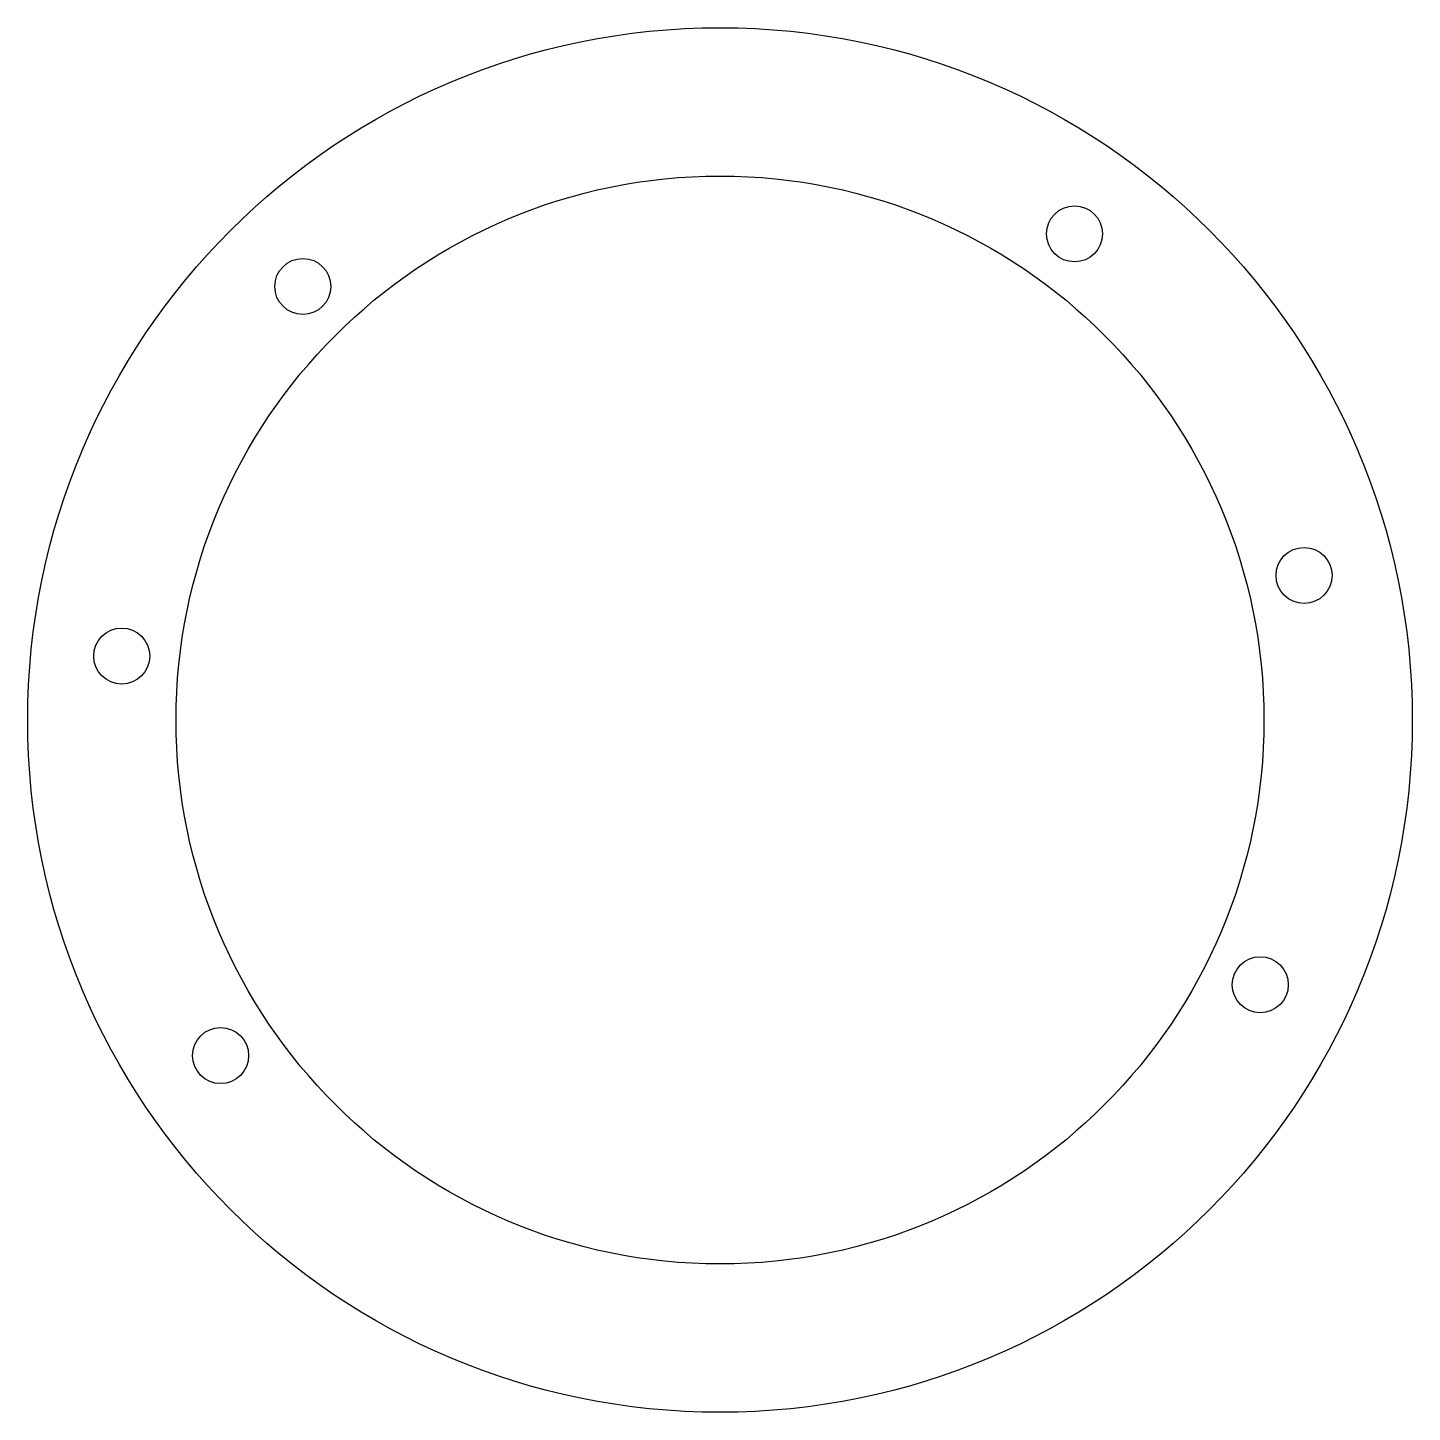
# Model space of a CAD drawing. Header units: millimetres. Extents: x -42 to 42, y -42 to 42.
import ezdxf

# ---------------------------------------------------------------- set-up
doc = ezdxf.new("R2010")
doc.units = ezdxf.units.MM

msp = doc.modelspace()

# ---------------------------------------------------------------- linework, layer by layer
for centre, radius in [((0, 0), 42), ((0, 0), 33), ((21.5057, 29.4916), 1.7), ((-25.3092, 26.3001), 1.7), ((35.4312, 8.7683), 1.7), ((-36.2933, 3.8786), 1.7), ((32.778, -16.0578), 1.7), ((-30.2954, -20.3577), 1.7)]:
    msp.add_circle(centre, radius)

doc.saveas('drawing.dxf')
